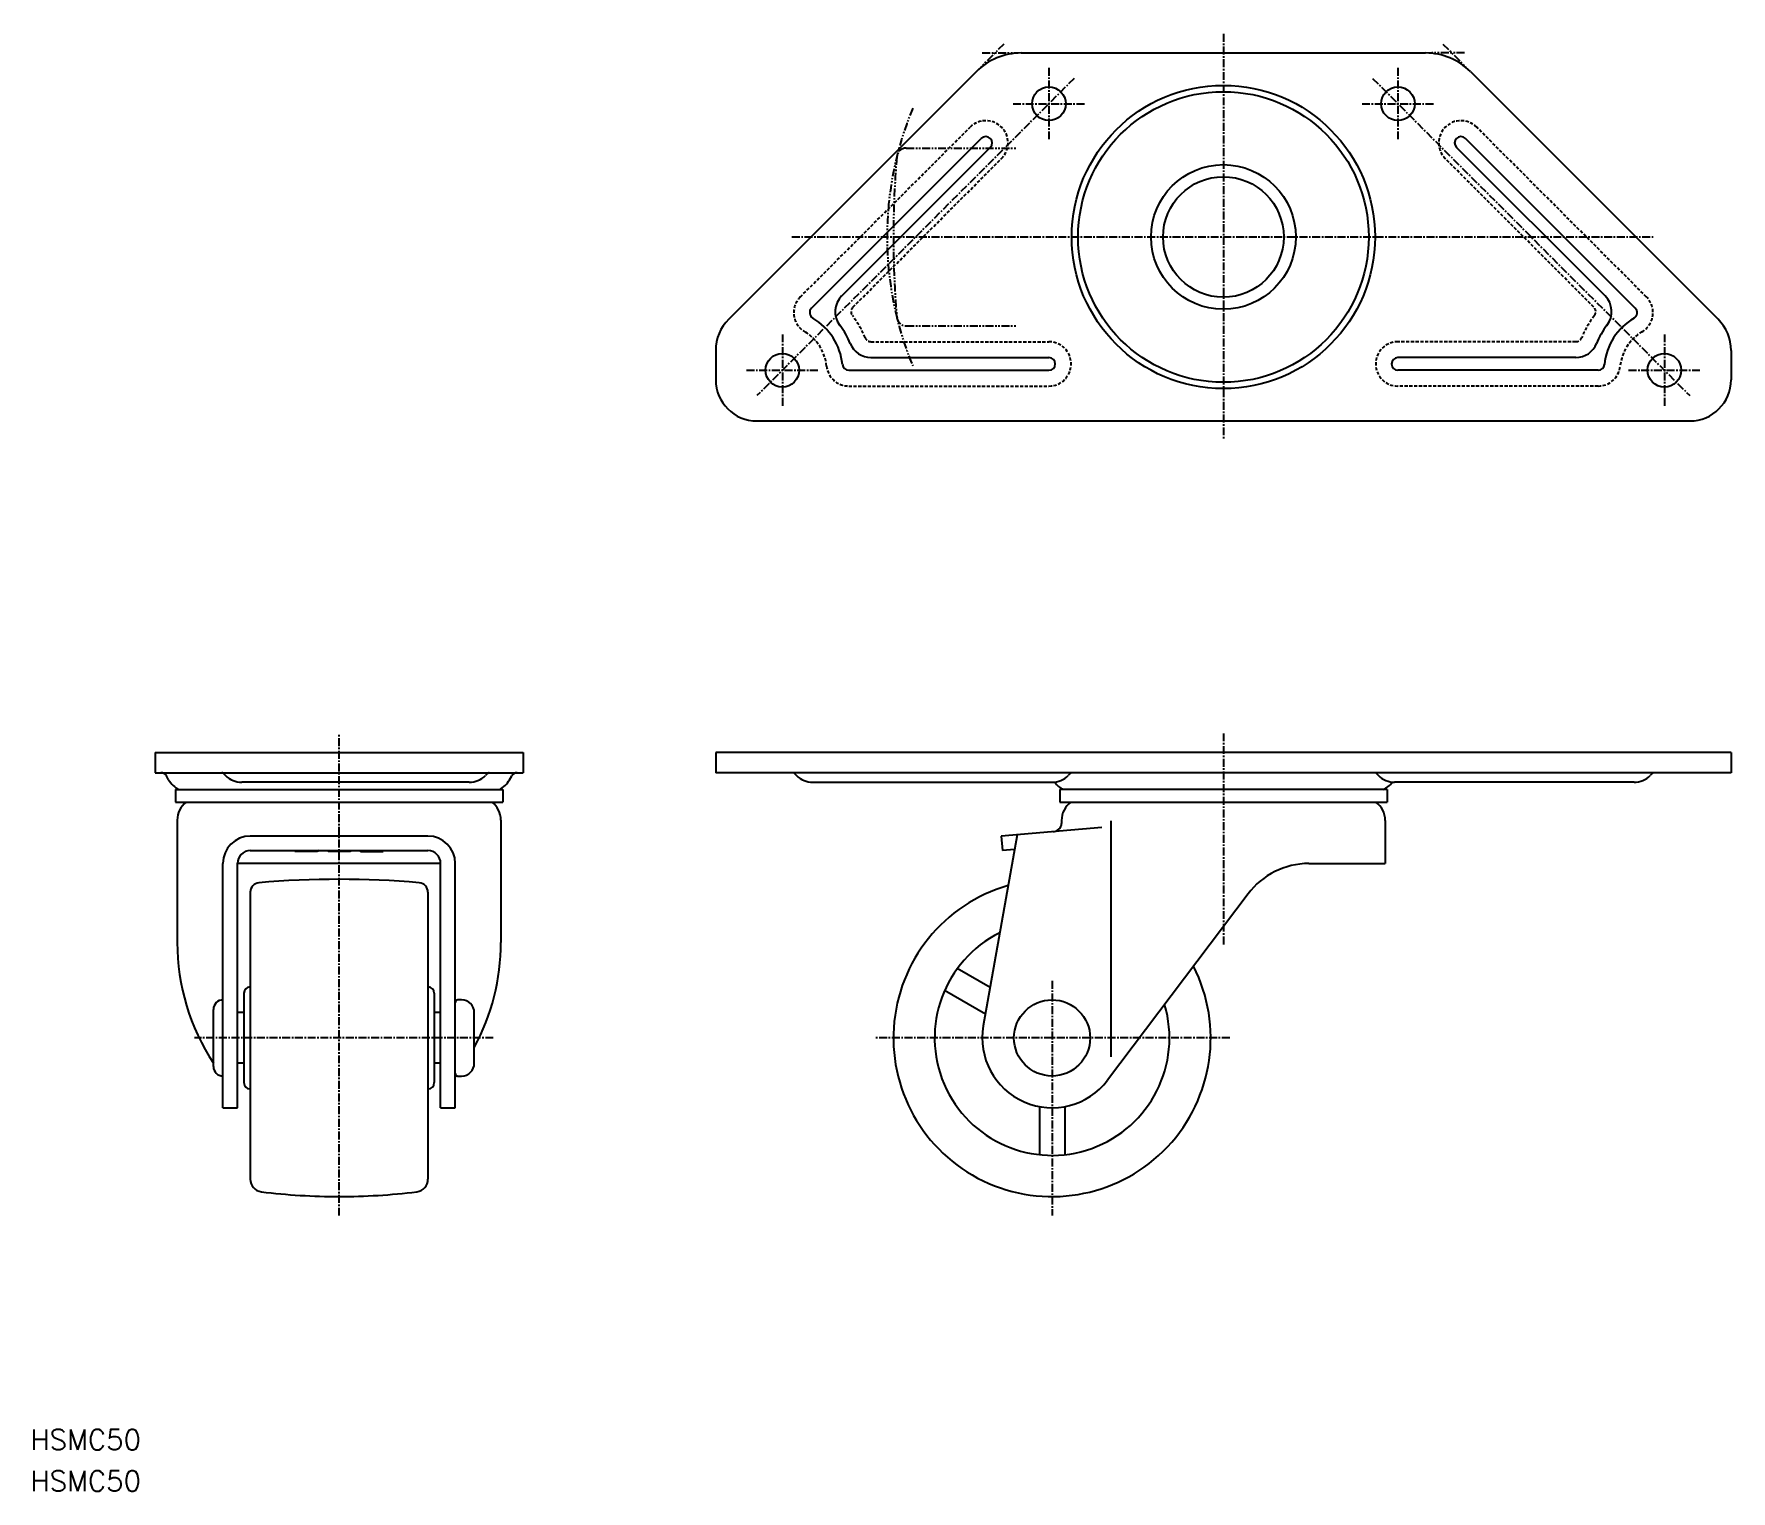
# Model space of a CAD drawing. Extents: x -187 to 80, y -198 to 32.
import ezdxf

# ---------------------------------------------------------------- set-up
doc = ezdxf.new("R2010")
doc.units = 0
for name, pattern in [('CENTER', [2, 1.25, -0.25, 0.25, -0.25]), ('DASHED', [0.75, 0.5, -0.25]), ('PHANTOM', [2.5, 1.25, -0.25, 0.25, -0.25, 0.25, -0.25])]:
    doc.linetypes.add(name, pattern=pattern)
doc.layers.get('0').update_dxf_attribs({"linetype": 'CONTINUOUS'})
doc.layers.add('CENTER', color=1, linetype='CENTER')
doc.styles.get("Standard").update_dxf_attribs({"font": 'txt.shx', "bigfont": 'bigfont.shx'})

msp = doc.modelspace()

# ---------------------------------------------------------------- linework, layer by layer
at = {"color": 3, "linetype": 'PHANTOM'}
for p, q in [((-34.59, 30.41), (-38.22, 26.78)), ((34.59, 30.41), (38.22, 26.78)), ((-38, 29), (-32.86, 29)), ((38, 29), (32.86, 29)), ((-49.97, 14), (-32.52, 14)), ((-49.97, -14), (-32.52, -14))]:
    msp.add_line(p, q, dxfattribs=at)
at = {"color": 7, "linetype": 'CONTINUOUS'}
for p, q in [((-31.86, 29), (31.86, 29)), ((-38.93, 26.07), (-77.95, -12.95)), ((38.93, 26.07), (77.95, -12.95)), ((-64.91, -11.23), (-38.15, 15.53)), ((-60.15, -9.29), (-36.74, 14.12)), ((60.15, -9.29), (36.74, 14.12)), ((64.91, -11.23), (38.15, 15.53)), ((-80, -17.9), (-80, -22.5)), ((80, -17.9), (80, -22.5)), ((-59.05, -21), (-27.5, -21)), ((-55.54, -19), (-27.5, -19)), ((55.54, -19), (27.5, -19)), ((59.05, -21), (27.5, -21)), ((-73.5, -29), (73.5, -29)), ((-168.35, -81.23), (-110.35, -81.23)), ((-168.35, -81.23), (-168.35, -84.43)), ((-110.35, -81.23), (-110.35, -84.43)), ((80, -81.23), (-80, -81.23)), ((-80, -81.23), (-80, -84.43)), ((80, -81.23), (80, -84.43)), ((-168.35, -84.43), (-110.35, -84.43)), ((-166.22, -85.53), (-166.56, -84.93)), ((-157.68, -84.43), (-157.23, -84.88)), ((-115.85, -84.43), (-116.3, -84.88)), ((-112.49, -85.53), (-112.14, -84.93)), ((80, -84.43), (-80, -84.43)), ((-67.7, -84.43), (-67.26, -84.88)), ((-24, -84.43), (-24.45, -84.88)), ((24, -84.43), (24.45, -84.88)), ((67.7, -84.43), (67.26, -84.88)), ((-165.14, -87.09), (-113.56, -87.09)), ((-165.14, -87.09), (-165.14, -89.09)), ((-118.84, -85.93), (-154.69, -85.93)), ((-113.56, -87.09), (-113.56, -89.09)), ((-64.71, -85.93), (-26.99, -85.93)), ((25.79, -87.09), (-25.79, -87.09)), ((-25.79, -87.09), (-25.79, -89.09)), ((25.79, -87.09), (25.79, -89.09)), ((64.71, -85.93), (26.99, -85.93)), ((-165.14, -89.09), (-113.56, -89.09)), ((-25.79, -89.09), (25.79, -89.09)), ((-164.85, -91.89), (-164.85, -111.17)), ((-113.85, -91.89), (-113.85, -111.17)), ((-19.18, -93.04), (-35, -94.42)), ((-25.5, -91.94), (-25.5, -92.42)), ((-17.76, -91.99), (-17.76, -129.22)), ((25.5, -91.94), (25.5, -98.74)), ((-125.35, -94.42), (-153.35, -94.42)), ((-32.52, -94.21), (-37.83, -124.32)), ((-35, -94.42), (-34.8, -96.71)), ((-157.65, -137.23), (-157.65, -98.72)), ((-155.35, -137.23), (-155.35, -98.71)), ((-123.35, -98.74), (-155.35, -98.74)), ((-153.35, -96.71), (-125.35, -96.71)), ((-146.23, -96.71), (-146.3, -96.86)), ((-142.81, -96.86), (-146.3, -96.86)), ((-144.4, -96.71), (-144.56, -96.86)), ((-142.56, -96.71), (-142.81, -96.86)), ((-141.09, -96.86), (-141.19, -96.71)), ((-137.61, -96.86), (-141.09, -96.86)), ((-137.61, -96.86), (-137.51, -96.71)), ((-136.14, -96.71), (-135.89, -96.86)), ((-135.89, -96.86), (-132.4, -96.86)), ((-134.3, -96.71), (-134.14, -96.86)), ((-132.47, -96.71), (-132.4, -96.86)), ((-123.35, -137.23), (-123.35, -98.71)), ((-121.05, -137.23), (-121.05, -98.72)), ((-32.93, -96.55), (-34.8, -96.71)), ((13.47, -98.74), (25.5, -98.74)), ((-153.35, -103.26), (-153.35, -148.49)), ((-125.35, -103.26), (-125.35, -148.49)), ((3.89, -103.52), (-18.24, -132.89)), ((-36.77, -118.28), (-41.93, -115.3)), ((-154.35, -119.2), (-154.35, -133.27)), ((-124.35, -119.2), (-124.35, -133.27)), ((-120.05, -120.23), (-120.65, -120.23)), ((-37.51, -122.47), (-43.93, -118.77)), ((-159.15, -130.73), (-159.15, -121.73)), ((-154.35, -122.23), (-155.35, -122.23)), ((-123.35, -122.23), (-124.35, -122.23)), ((-118.05, -130.23), (-118.05, -122.23)), ((-154.35, -130.23), (-155.35, -130.23)), ((-123.35, -130.23), (-124.35, -130.23)), ((-120.65, -132.23), (-120.05, -132.23)), ((-153.39, -134.27), (-153.35, -134.27)), ((-125.32, -134.27), (-125.35, -134.27)), ((-157.65, -137.23), (-155.35, -137.23)), ((-123.35, -137.23), (-121.05, -137.23)), ((-29, -137.05), (-29, -144.62)), ((-25, -137.05), (-25, -144.62))]:
    msp.add_line(p, q, dxfattribs=at)
at = {"color": 3, "linetype": 'DASHED'}
for p, q in [((-66.68, -9.46), (-39.92, 17.3)), ((66.68, -9.46), (39.92, 17.3)), ((-58.38, -11.06), (-34.97, 12.35)), ((58.38, -11.06), (34.97, 12.35)), ((-55.54, -16.5), (-27.5, -16.5)), ((55.54, -16.5), (27.5, -16.5)), ((-59.05, -23.5), (-27.5, -23.5)), ((59.05, -23.5), (27.5, -23.5))]:
    msp.add_line(p, q, dxfattribs=at)
at = {"color": 7, "linetype": 'CONTINUOUS'}
for centre, radius in [((-27.5, 21), 2.65), ((0, 0), 23.9), ((0, 0), 22.9), ((27.5, 21), 2.65), ((0, 0), 11.4), ((0, 0), 9.5), ((-69.5, -21), 2.65), ((69.5, -21), 2.65), ((-27, -126.23), 6)]:
    msp.add_circle(centre, radius, dxfattribs=at)
for centre, radius, start, end in [((-31.86, 19), 10, 90, 135), ((31.86, 19), 10, 45, 90), ((-37.44, 14.83), 1, 315, 135), ((37.44, 14.83), 1, 45, 225), ((-57.68, -11.77), 3.5, 135, 217.9819), ((57.68, -11.77), 3.5, 322.0181, 45), ((-73, -17.9), 7, 135, 180), ((-64.2, -11.93), 1, 135, 239.7158), ((-69.5, -21), 9.5, 5.465, 59.7158), ((69.5, -21), 9.5, 120.2842, 174.535), ((64.2, -11.93), 1, 300.2842, 45), ((73, -17.9), 7, 0, 45), ((-69.5, -21), 11.5, 21.5102, 37.9819), ((69.5, -21), 11.5, 142.0181, 158.4898), ((-55.54, -15.5), 3.5, 201.5102, 270), ((55.54, -15.5), 3.5, 270, 338.4898), ((-59.05, -20), 1, 185.465, 270), ((-27.5, -20), 1, 270, 90), ((27.5, -20), 1, 90, 270), ((59.05, -20), 1, 270, 354.535), ((-73.5, -22.5), 6.5, 180, 270), ((73.5, -22.5), 6.5, 270, 0), ((-167.43, -85.43), 1, 30, 90), ((-162.75, -83.53), 4, 210, 242.8732), ((-157.84, -84.83), 0.4, 45, 90), ((-154.69, -82.33), 3.6, 225, 270), ((-118.84, -82.33), 3.6, 270, 315), ((-115.68, -84.83), 0.4, 90, 135), ((-115.95, -83.53), 4, 297.1268, 330), ((-111.27, -85.43), 1, 90, 150), ((-67.87, -84.83), 0.4, 45, 90), ((-64.71, -82.33), 3.6, 225, 270), ((-26.99, -82.33), 3.6, 270, 315), ((26.99, -82.33), 3.6, 225, 270), ((64.71, -82.33), 3.6, 270, 315), ((67.87, -84.83), 0.4, 90, 135), ((-23.4, -83.53), 4, 216.5187, 242.8732), ((23.4, -83.53), 4, 297.1268, 323.4813), ((-161.35, -91.89), 3.5, 126.8699, 180), ((-117.35, -91.89), 3.5, 360, 53.1301), ((-22, -91.94), 3.5, 125.4832, 180), ((22, -91.94), 3.5, 0, 54.5168), ((-26.82, -92.39), 1.32, 267.9874, 358.7879), ((-153.35, -98.72), 4.3, 90, 180), ((-125.35, -98.72), 4.3, 0, 90), ((-153.35, -98.71), 2, 90, 180), ((-125.35, -98.71), 2, 0, 90), ((13.47, -110.74), 12, 90, 143), ((-139.35, -251.23), 150, 85.1714, 94.8286), ((-151.85, -103.26), 1.5, 94.8286, 180), ((-126.85, -103.26), 1.5, 0, 85.1714), ((-27, -126.23), 25, 106.1014, 26.8964), ((-130.15, -111.17), 34.7, 180, 213.3062), ((-148.55, -111.17), 34.7, 331.5186, 0), ((-27, -126.23), 18.5, 116.4813, 16.5167), ((-157.65, -121.73), 1.5, 90, 180), ((-153.35, -119.2), 1, 92, 180), ((-125.35, -119.2), 1, 0, 88), ((-120.65, -120.63), 0.4, 90, 180), ((-120.05, -122.23), 2, 0, 90), ((-27, -126.23), 11, 169.9976, 322.7544), ((-157.65, -130.73), 1.5, 180, 270), ((-120.05, -130.23), 2, 270, 0), ((-130.15, -111.17), 34.7, 217.3688, 217.578), ((-153.35, -133.27), 1, 180, 268), ((-125.35, -133.27), 1, 272, 0), ((-120.65, -131.83), 0.4, 180, 270), ((-148.55, -111.17), 34.7, 322.422, 322.8171), ((-151.35, -148.49), 2, 180, 262.9665), ((-127.35, -148.49), 2, 277.0335, 0), ((-139.35, -51.23), 100, 262.9665, 270), ((-139.35, -51.23), 100, 270, 277.0335)]:
    msp.add_arc(centre, radius, start, end, dxfattribs=at)
at = {"color": 3, "linetype": 'PHANTOM'}
for centre, radius, start, end in [((0, 0), 53, 157.4838, 202.5162), ((-49.97, 12.5), 1.5, 90, 175.1714), ((98, 0), 150, 175.1714, 184.8286), ((-49.97, -12.5), 1.5, 184.8286, 270)]:
    msp.add_arc(centre, radius, start, end, dxfattribs=at)
at = {"color": 3, "linetype": 'DASHED'}
for centre, radius, start, end in [((-37.44, 14.83), 3.5, 315, 135), ((37.44, 14.83), 3.5, 45, 225), ((-64.2, -11.93), 3.5, 135, 239.7158), ((64.2, -11.93), 3.5, 300.2842, 45), ((-57.68, -11.77), 1, 135, 217.9819), ((-69.5, -21), 14, 21.5102, 37.9819), ((69.5, -21), 14, 142.0181, 158.4898), ((57.68, -11.77), 1, 322.0181, 45), ((-69.5, -21), 7, 5.465, 59.7158), ((-55.54, -15.5), 1, 201.5102, 270), ((55.54, -15.5), 1, 270, 338.4898), ((69.5, -21), 7, 120.2842, 174.535), ((-27.5, -20), 3.5, 270, 90), ((27.5, -20), 3.5, 90, 270), ((-59.05, -20), 3.5, 185.465, 270), ((59.05, -20), 3.5, 270, 354.535)]:
    msp.add_arc(centre, radius, start, end, dxfattribs=at)
at = {"layer": 'CENTER', "color": 1, "linetype": 'CENTER'}
for p, q in [((0, 32), (0, -32)), ((0, 32), (0, -32)), ((-23.5, 25), (-73.5, -25)), ((-27.5, 26.65), (-27.5, 15.35)), ((23.5, 25), (73.5, -25)), ((27.5, 26.65), (27.5, 15.35)), ((-33.15, 21), (-21.85, 21)), ((21.85, 21), (33.15, 21)), ((-68, 0), (68, 0)), ((-69.5, -15.35), (-69.5, -26.65)), ((69.5, -15.35), (69.5, -26.65)), ((-75.15, -21), (-63.85, -21)), ((63.85, -21), (75.15, -21)), ((-139.35, -154.23), (-139.35, -78.23)), ((0, -78.23), (0, -111.68)), ((-27, -117.23), (-27, -154.23)), ((-115.05, -126.23), (-162.15, -126.23)), ((1, -126.23), (-55, -126.23))]:
    msp.add_line(p, q, dxfattribs=at)

# ---------------------------------------------------------------- texts
at = {"color": 7, "linetype": 'CONTINUOUS'}
for p in [(-187.99, -191.15), (-187.99, -197.64)]:
    msp.add_text('HSMC50', height=3.2, dxfattribs=at).set_placement(p)

doc.saveas('drawing.dxf')
